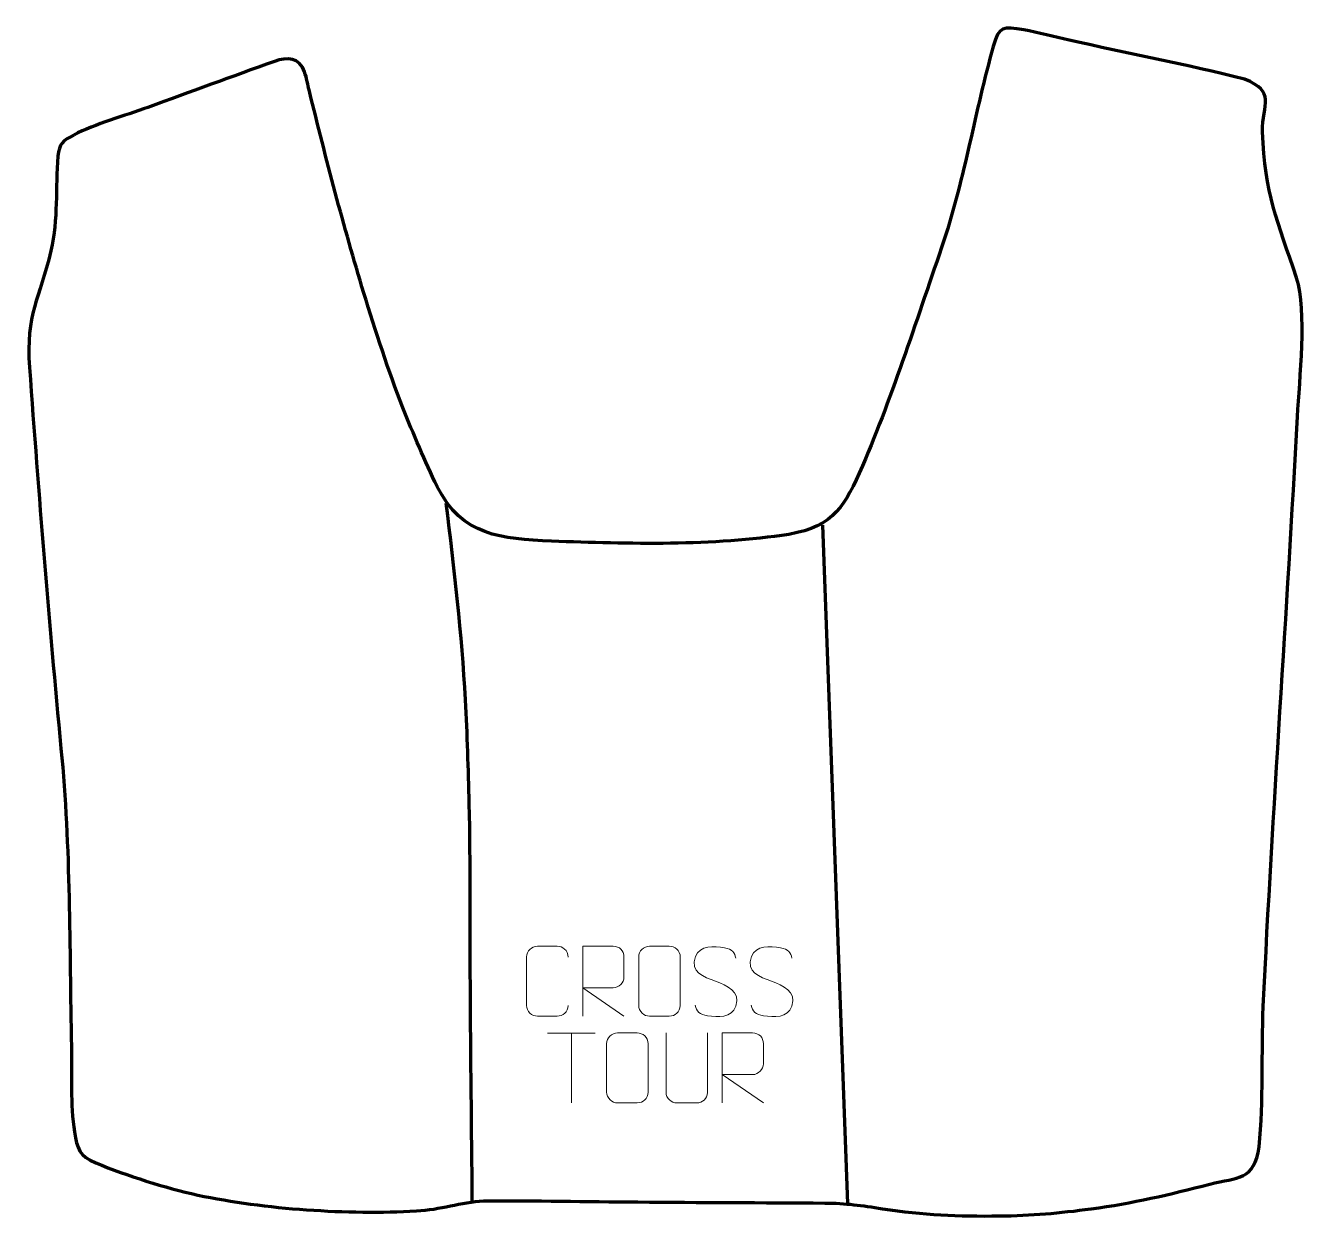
# Model space of a CAD drawing. Header units: millimetres. Extents: x 1192 to 1649, y 285 to 710.
import ezdxf

# ---------------------------------------------------------------- set-up
doc = ezdxf.new("R2010")
doc.units = ezdxf.units.MM
doc.header["$MEASUREMENT"] = 0
doc.layers.add('layer 2', color=7, linetype='Continuous')
doc.layers.add('layer 3', color=7, linetype='Continuous')

msp = doc.modelspace()

# ---------------------------------------------------------------- linework, layer by layer
at = {"layer": 'layer 2', "color": 142, "lineweight": 158}
msp.add_open_spline([(1341.5513, 539.6734), (1344.3301, 516.0779), (1347.1112, 493.2472), (1348.3859, 469.4727), (1348.3859, 469.4727), (1349.0483, 457.1189), (1349.443, 444.7569), (1349.7337, 432.3894), (1349.7337, 432.3894), (1350.234, 410.8494), (1350.0041, 389.1528), (1350.1322, 367.5864), (1350.1322, 367.5864), (1350.2844, 341.9875), (1350.5611, 316.3895), (1350.8046, 290.7914), (1350.8046, 290.7914), (1350.8046, 290.7914), (1350.8093, 290.2895), (1350.8093, 290.2895)], degree=3, knots=[0, 0, 0, 0, 0.16666667, 0.16666667, 0.16666667, 0.16666667, 0.33333333, 0.33333333, 0.33333333, 0.33333333, 0.5, 0.5, 0.5, 0.5, 0.66666667, 0.66666667, 0.66666667, 0.66666667, 1, 1, 1, 1], dxfattribs=at)
msp.add_open_spline([(1475.906, 531.836), (1475.906, 531.836), (1484.7575, 289.7126), (1484.7575, 289.7126)], degree=3, dxfattribs=at)
at = {"layer": 'layer 3', "color": 22, "lineweight": 158}
msp.add_open_spline([(1292.808, 686.7749), (1298.7388, 662.6076), (1304.9933, 638.5089), (1312.2434, 614.6998), (1312.2434, 614.6998), (1316.4124, 601.1657), (1321.0303, 586.8567), (1326.1614, 573.6785), (1326.1614, 573.6785), (1329.9195, 564.3432), (1334.049, 554.7068), (1338.4033, 545.639), (1338.4033, 545.639), (1347.2725, 527.8723), (1361.3216, 526.9416), (1379.2528, 526.1323), (1379.2528, 526.1323), (1406.5821, 525.103), (1436.9133, 524.3473), (1463.9175, 528.5566), (1463.9175, 528.5566), (1480.2419, 531.5046), (1483.8886, 538.7754), (1490.1435, 553.0115), (1490.1435, 553.0115), (1501.2637, 579.014), (1509.9773, 606.6471), (1519.2227, 633.4091), (1519.2227, 633.4091), (1526.6565, 656.2063), (1530.3621, 679.7364), (1536.8275, 702.7455), (1536.8275, 702.7455), (1538.9055, 710.1405), (1540.3412, 709.7667), (1547.6977, 708.5937), (1547.6977, 708.5937), (1552.9202, 707.761), (1558.6095, 706.1151), (1563.8614, 704.9416), (1563.8614, 704.9416), (1584.7293, 700.3153), (1605.7429, 696.2309), (1626.4724, 691.0094), (1626.4724, 691.0094), (1637.9644, 686.4329), (1632.7804, 682.1833), (1632.914, 672.226), (1632.914, 672.226), (1633.6105, 650.2661), (1638.3584, 640.2245), (1645.0666, 620.135), (1645.0666, 620.135), (1648.9057, 608.2356), (1646.0835, 583.8222), (1645.3865, 570.6034), (1645.3865, 570.6034), (1641.6382, 500.4129), (1636.5328, 430.2803), (1633.1556, 360.0759), (1633.1556, 360.0759), (1632.4612, 343.4858), (1633.3334, 326.4312), (1631.7001, 309.9612), (1631.7001, 309.9612), (1629.8879, 297.7797), (1624.2676, 299.2148), (1614.0537, 296.6031), (1614.0537, 296.6031), (1599.6157, 292.9112), (1586.6144, 289.7761), (1571.7747, 287.8083), (1571.7747, 287.8083), (1560.4374, 286.305), (1550.4885, 285.41), (1539.0282, 285.2774), (1539.0282, 285.2774), (1524.1229, 285.1136), (1512.0491, 285.553), (1497.2514, 287.8624), (1497.2514, 287.8624), (1489.8336, 289.02), (1484.3056, 289.8295), (1476.7212, 289.879), (1476.7212, 289.879), (1454.4632, 290.0208), (1432.2123, 290.0799), (1409.9501, 290.2493), (1409.9501, 290.2493), (1391.6567, 290.3922), (1373.3137, 290.7373), (1355.0256, 290.6826), (1355.0256, 290.6826), (1346.8314, 290.1982), (1339.4549, 287.5142), (1330.9938, 287.0378), (1330.9938, 287.0378), (1306.5788, 285.7179), (1276.9173, 287.6103), (1253.0134, 292.735), (1253.0134, 292.735), (1241.1355, 295.3301), (1227.8571, 299.5807), (1216.6113, 304.216), (1216.6113, 304.216), (1210.6839, 306.7375), (1209.9504, 309.1694), (1208.9534, 315.3206), (1208.9534, 315.3206), (1207.4508, 324.9078), (1208.0925, 335.858), (1207.886, 345.6581), (1207.886, 345.6581), (1207.1805, 381.4383), (1207.6322, 416.3898), (1204.1708, 452.1224), (1204.1708, 452.1224), (1199.8386, 497.3606), (1196.1907, 542.7307), (1192.9458, 588.0602), (1192.9458, 588.0602), (1191.5562, 607.4724), (1196.4259, 612.4069), (1200.5666, 629.7434), (1200.5666, 629.7434), (1203.2363, 641.2016), (1202.1031, 652.0753), (1203.0833, 663.5547), (1203.0833, 663.5547), (1203.4558, 667.917), (1204.9099, 669.0875), (1208.7177, 671.0865), (1208.7177, 671.0865), (1216.3679, 675.1024), (1226.8662, 677.9403), (1235.1954, 680.9697), (1235.1954, 680.9697), (1250.2325, 686.4388), (1265.2532, 691.9537), (1280.315, 697.3547), (1280.315, 697.3547), (1285.0658, 699.0583), (1289.2533, 698.8353), (1291.0945, 693.6124), (1291.0945, 693.6124), (1291.8284, 691.5304), (1292.2853, 688.9542), (1292.808, 686.7749)], degree=3, knots=[0, 0, 0, 0, 0.02631579, 0.02631579, 0.02631579, 0.02631579, 0.05263158, 0.05263158, 0.05263158, 0.05263158, 0.07894737, 0.07894737, 0.07894737, 0.07894737, 0.10526316, 0.10526316, 0.10526316, 0.10526316, 0.13157895, 0.13157895, 0.13157895, 0.13157895, 0.15789474, 0.15789474, 0.15789474, 0.15789474, 0.18421053, 0.18421053, 0.18421053, 0.18421053, 0.21052632, 0.21052632, 0.21052632, 0.21052632, 0.23684211, 0.23684211, 0.23684211, 0.23684211, 0.26315789, 0.26315789, 0.26315789, 0.26315789, 0.28947368, 0.28947368, 0.28947368, 0.28947368, 0.31578947, 0.31578947, 0.31578947, 0.31578947, 0.34210526, 0.34210526, 0.34210526, 0.34210526, 0.36842105, 0.36842105, 0.36842105, 0.36842105, 0.39473684, 0.39473684, 0.39473684, 0.39473684, 0.42105263, 0.42105263, 0.42105263, 0.42105263, 0.44736842, 0.44736842, 0.44736842, 0.44736842, 0.47368421, 0.47368421, 0.47368421, 0.47368421, 0.5, 0.5, 0.5, 0.5, 0.52631579, 0.52631579, 0.52631579, 0.52631579, 0.55263158, 0.55263158, 0.55263158, 0.55263158, 0.57894737, 0.57894737, 0.57894737, 0.57894737, 0.60526316, 0.60526316, 0.60526316, 0.60526316, 0.63157895, 0.63157895, 0.63157895, 0.63157895, 0.65789474, 0.65789474, 0.65789474, 0.65789474, 0.68421053, 0.68421053, 0.68421053, 0.68421053, 0.71052632, 0.71052632, 0.71052632, 0.71052632, 0.73684211, 0.73684211, 0.73684211, 0.73684211, 0.76315789, 0.76315789, 0.76315789, 0.76315789, 0.78947368, 0.78947368, 0.78947368, 0.78947368, 0.81578947, 0.81578947, 0.81578947, 0.81578947, 0.84210526, 0.84210526, 0.84210526, 0.84210526, 0.86842105, 0.86842105, 0.86842105, 0.86842105, 0.89473684, 0.89473684, 0.89473684, 0.89473684, 0.92105263, 0.92105263, 0.92105263, 0.92105263, 0.94736842, 0.94736842, 0.94736842, 0.94736842, 1, 1, 1, 1], dxfattribs=at)
at = {"layer": 'layer 3', "color": 250, "lineweight": 9}
for points, knots in [([(1385.147, 360.4049), (1385.0072, 358.0815), (1383.33, 356.6019), (1381.1823, 356.5911), (1381.1823, 356.5911), (1378.8504, 356.5915), (1376.5185, 356.5915), (1374.187, 356.5911), (1374.187, 356.5911), (1372.262, 356.4857), (1370.2899, 358.3702), (1370.3011, 360.3875), (1370.3011, 360.3875), (1370.3015, 366.1576), (1370.3015, 371.9273), (1370.3011, 377.6966), (1370.3011, 377.6966), (1370.3053, 379.8347), (1372.052, 381.5539), (1374.2044, 381.5404), (1374.2044, 381.5404), (1376.5301, 381.5404), (1378.8562, 381.5404), (1381.1823, 381.5404), (1381.1823, 381.5404), (1383.1289, 381.5759), (1385.1203, 380.0844), (1385.147, 377.6468)], [0, 0, 0, 0, 0.125, 0.125, 0.125, 0.125, 0.25, 0.25, 0.25, 0.25, 0.375, 0.375, 0.375, 0.375, 0.5, 0.5, 0.5, 0.5, 0.625, 0.625, 0.625, 0.625, 0.75, 0.75, 0.75, 0.75, 1, 1, 1, 1]), ([(1390.3919, 356.5872), (1390.3919, 356.5872), (1390.3919, 381.5407), (1390.3919, 381.5407), (1390.3919, 381.5407), (1393.9867, 381.5407), (1397.5822, 381.5407), (1401.1774, 381.5407), (1401.1774, 381.5407), (1403.5027, 381.503), (1405.06, 380.013), (1405.0559, 377.6466), (1405.0559, 377.6466), (1405.0555, 375.6111), (1405.0555, 372.5517), (1405.0559, 370.5157), (1405.0559, 370.5157), (1405.0494, 368.6402), (1403.2371, 366.6984), (1401.2276, 366.6793), (1401.2276, 366.6793), (1401.2276, 366.6793), (1390.3919, 366.6793), (1390.3919, 366.6793), (1390.3919, 366.6793), (1390.3919, 366.6793), (1405.0466, 356.5872), (1405.0466, 356.5872)], [0, 0, 0, 0, 0.125, 0.125, 0.125, 0.125, 0.25, 0.25, 0.25, 0.25, 0.375, 0.375, 0.375, 0.375, 0.5, 0.5, 0.5, 0.5, 0.625, 0.625, 0.625, 0.625, 0.75, 0.75, 0.75, 0.75, 1, 1, 1, 1]), ([(1414.2044, 381.5404), (1416.5301, 381.5404), (1418.8562, 381.5404), (1421.1823, 381.5404), (1421.1823, 381.5404), (1423.1289, 381.576), (1425.1203, 380.0844), (1425.147, 377.6468), (1425.147, 377.6468), (1425.1466, 371.8999), (1425.1466, 366.1526), (1425.147, 360.4049), (1425.147, 360.4049), (1425.0072, 358.0815), (1423.33, 356.6019), (1421.1823, 356.5911), (1421.1823, 356.5911), (1418.8504, 356.5915), (1416.5185, 356.5915), (1414.187, 356.5911), (1414.187, 356.5911), (1412.262, 356.4857), (1410.2899, 358.3702), (1410.3011, 360.3875), (1410.3011, 360.3875), (1410.3014, 366.1576), (1410.3014, 371.9273), (1410.3011, 377.6966), (1410.3011, 377.6966), (1410.3053, 379.8347), (1412.052, 381.5539), (1414.2044, 381.5404)], [0, 0, 0, 0, 0.11111111, 0.11111111, 0.11111111, 0.11111111, 0.22222222, 0.22222222, 0.22222222, 0.22222222, 0.33333333, 0.33333333, 0.33333333, 0.33333333, 0.44444444, 0.44444444, 0.44444444, 0.44444444, 0.55555556, 0.55555556, 0.55555556, 0.55555556, 0.66666667, 0.66666667, 0.66666667, 0.66666667, 0.77777778, 0.77777778, 0.77777778, 0.77777778, 1, 1, 1, 1]), ([(1437.724, 369.0639), (1433.4757, 370.5343), (1428.5676, 372.3301), (1430.5727, 377.8504), (1430.5727, 377.8504), (1432.0762, 381.9903), (1437.2898, 381.6018), (1440.8934, 381.0007), (1440.8934, 381.0007), (1443.754, 380.5235), (1444.6187, 379.3103), (1444.9293, 377.2262)], [0, 0, 0, 0, 0.25, 0.25, 0.25, 0.25, 0.5, 0.5, 0.5, 0.5, 1, 1, 1, 1]), ([(1457.724, 369.0639), (1453.4757, 370.5343), (1448.5676, 372.3301), (1450.5727, 377.8504), (1450.5727, 377.8504), (1452.0762, 381.9903), (1457.2898, 381.6018), (1460.8934, 381.0007), (1460.8934, 381.0007), (1463.754, 380.5235), (1464.6187, 379.3103), (1464.9293, 377.2262)], [0, 0, 0, 0, 0.25, 0.25, 0.25, 0.25, 0.5, 0.5, 0.5, 0.5, 1, 1, 1, 1]), ([(1437.724, 369.0638), (1441.7426, 367.4171), (1446.7721, 365.5288), (1444.9381, 360.1685), (1444.9381, 360.1685), (1443.4783, 355.9021), (1438.5675, 356.1588), (1434.8414, 356.7135), (1434.8414, 356.7135), (1432.0914, 357.1233), (1430.8705, 358.3368), (1430.4925, 360.449)], [0, 0, 0, 0, 0.25, 0.25, 0.25, 0.25, 0.5, 0.5, 0.5, 0.5, 1, 1, 1, 1]), ([(1457.724, 369.0638), (1461.7426, 367.4171), (1466.7721, 365.5288), (1464.9381, 360.1685), (1464.9381, 360.1685), (1463.4783, 355.9021), (1458.5675, 356.1588), (1454.8414, 356.7135), (1454.8414, 356.7135), (1452.0914, 357.1233), (1450.8705, 358.3368), (1450.4925, 360.449)], [0, 0, 0, 0, 0.25, 0.25, 0.25, 0.25, 0.5, 0.5, 0.5, 0.5, 1, 1, 1, 1]), ([(1402.7817, 350.5784), (1405.1074, 350.5784), (1407.4335, 350.5784), (1409.7596, 350.5784), (1409.7596, 350.5784), (1411.7062, 350.614), (1413.6976, 349.1224), (1413.7243, 346.6848), (1413.7243, 346.6848), (1413.7239, 340.9379), (1413.7239, 335.1906), (1413.7243, 329.4429), (1413.7243, 329.4429), (1413.5845, 327.1195), (1411.9073, 325.6399), (1409.7596, 325.6291), (1409.7596, 325.6291), (1407.4277, 325.6295), (1405.0958, 325.6295), (1402.7643, 325.6291), (1402.7643, 325.6291), (1400.8393, 325.5237), (1398.8672, 327.4082), (1398.8784, 329.4255), (1398.8784, 329.4255), (1398.8787, 335.1956), (1398.8787, 340.9653), (1398.8784, 346.7346), (1398.8784, 346.7346), (1398.8826, 348.8727), (1400.6293, 350.5919), (1402.7817, 350.5784)], [0, 0, 0, 0, 0.11111111, 0.11111111, 0.11111111, 0.11111111, 0.22222222, 0.22222222, 0.22222222, 0.22222222, 0.33333333, 0.33333333, 0.33333333, 0.33333333, 0.44444444, 0.44444444, 0.44444444, 0.44444444, 0.55555556, 0.55555556, 0.55555556, 0.55555556, 0.66666667, 0.66666667, 0.66666667, 0.66666667, 0.77777778, 0.77777778, 0.77777778, 0.77777778, 1, 1, 1, 1]), ([(1434.8071, 350.5826), (1434.8067, 345.0431), (1434.9025, 334.8413), (1434.9029, 329.3009), (1434.9029, 329.3009), (1434.7631, 327.0614), (1433.0859, 325.6352), (1430.9382, 325.6247), (1430.9382, 325.6247), (1428.6063, 325.6251), (1426.2744, 325.6251), (1423.9429, 325.6247), (1423.9429, 325.6247), (1422.0179, 325.5232), (1420.0458, 327.3397), (1420.057, 329.2842), (1420.057, 329.2842), (1420.0573, 334.8461), (1420.1527, 345.0215), (1420.1523, 350.5826)], [0, 0, 0, 0, 0.16666667, 0.16666667, 0.16666667, 0.16666667, 0.33333333, 0.33333333, 0.33333333, 0.33333333, 0.5, 0.5, 0.5, 0.5, 0.66666667, 0.66666667, 0.66666667, 0.66666667, 1, 1, 1, 1]), ([(1440.1478, 325.6249), (1440.1478, 325.6249), (1440.1478, 350.5784), (1440.1478, 350.5784), (1440.1478, 350.5784), (1443.7426, 350.5784), (1447.3381, 350.5784), (1450.9333, 350.5784), (1450.9333, 350.5784), (1453.2586, 350.5407), (1454.8159, 349.0507), (1454.8118, 346.6843), (1454.8118, 346.6843), (1454.8114, 344.6488), (1454.8114, 341.5894), (1454.8118, 339.5534), (1454.8118, 339.5534), (1454.8053, 337.6779), (1452.993, 335.7361), (1450.9835, 335.717), (1450.9835, 335.717), (1450.9835, 335.717), (1440.1478, 335.717), (1440.1478, 335.717), (1440.1478, 335.717), (1440.1478, 335.717), (1454.8025, 325.6249), (1454.8025, 325.6249)], [0, 0, 0, 0, 0.125, 0.125, 0.125, 0.125, 0.25, 0.25, 0.25, 0.25, 0.375, 0.375, 0.375, 0.375, 0.5, 0.5, 0.5, 0.5, 0.625, 0.625, 0.625, 0.625, 0.75, 0.75, 0.75, 0.75, 1, 1, 1, 1])]:
    msp.add_open_spline(points, degree=3, knots=knots, dxfattribs=at)
for points in [[(1377.8077, 350.5552), (1377.8077, 350.5552), (1394.7949, 350.5552), (1394.7949, 350.5552)], [(1386.3015, 325.6252), (1386.3015, 325.6252), (1386.3015, 350.5787), (1386.3015, 350.5787)]]:
    msp.add_open_spline(points, degree=3, dxfattribs=at)

doc.saveas('drawing.dxf')
